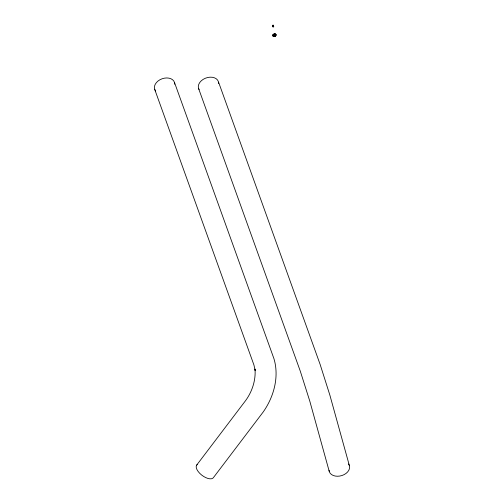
<?xml version="1.0" encoding="UTF-8"?>
<svg xmlns="http://www.w3.org/2000/svg" width="504" height="504" viewBox="0 0 504 504"><rect width="100%" height="100%" fill="white"/><g stroke="black" fill="none" stroke-linecap="round" stroke-linejoin="round"><path stroke-width="0.76" d="M273.829 35.872A0.926 0.649 -14.6 0 1 273.521 35.456L273.615 35.097A0.926 0.699 -17.2 0 1 274.132 34.669L275.279 34.902M273.521 35.456L273.615 35.097M272.431 25.528L273.307 25.2L273.697 26.813L272.897 26.825L272.431 25.528L273.225 25.515M272.79 25.528L273.382 26.756M273.433 26.561L273.168 25.458M272.897 26.825L273.773 26.498M273.187 25.515L273.307 25.2M273.218 26.491L272.84 25.326M196.491 465.356L245.681 400.497C252.202 391.469 255.9 380.249 255.011 369.067L255.194 370.604L253.947 365.022L154.671 89.271M273.351 34.738L273.073 35.834M275.102 35.595L274.485 35.929A0.932 0.662 -19.8 0 0 275.253 34.852A0.932 0.662 -19.8 0 0 273.798 34.877A0.932 0.662 -19.8 0 0 274.025 35.941M275.341 34.688L275.675 34.423L275.341 34.688A1.121 0.8 -19.8 0 0 273.829 34.713L273.59 34.461A1.55 1.103 -19.8 0 1 275.688 34.461M272.57 25.269L273.08 26.246M273.105 26.397L273.237 26.762M272.507 25.213L272.985 26.762M198.557 88.408L300.277 371.12L309.784 401.102L329.282 471.549M174.441 82.316L273.962 358.735C279.399 376.879 273.836 396.887 263.17 412.026L213.595 477.389A10.477 4.99 37.2 0 1 201.569 474.982A10.477 4.99 37.2 0 1 197.398 464.411M349.398 465.683L329.862 395.104L320.141 364.455L218.377 81.604A10.477 7.434 -19.8 0 0 205.298 78.265A10.477 7.434 -19.8 0 0 199.112 89.586M218.541 82.234A10.477 7.434 -19.8 0 1 218.642 83.551M348.497 463.957A10.477 7.371 -15.4 0 1 341.939 475.53A10.477 7.371 -15.4 0 1 329.055 470.276M155.635 90.972A10.477 7.434 -19.8 0 1 162.143 78.763A10.477 7.434 -19.8 0 1 174.731 84.256M275.216 36.023A1.468 1.008 -22 0 0 275.82 35.236A1.468 1.039 -23.2 0 0 275.606 34.467M274.094 36.143A0.932 0.662 -19.8 0 0 275.398 35.267A0.932 0.662 -19.8 0 0 273.993 34.984A0.932 0.662 -19.8 0 0 274.094 36.143M273.785 36.301A1.468 1.039 -19.8 0 0 275.833 34.927A1.468 1.039 -19.8 0 0 273.622 34.474A1.468 1.039 -19.8 0 0 273.785 36.301M273.741 36.194A1.468 1.039 -19.8 0 0 275.795 34.814A1.468 1.039 -19.8 0 0 273.584 34.366A1.468 1.039 -19.8 0 0 273.741 36.194M273.672 36.313A1.632 1.159 -19.8 0 0 275.959 34.782A1.632 1.159 -19.8 0 0 273.496 34.278A1.632 1.159 -19.8 0 0 273.672 36.313M273.71 36.42A1.632 1.159 -19.8 0 0 275.997 34.889A1.632 1.159 -19.8 0 0 273.533 34.385A1.632 1.159 -19.8 0 0 273.71 36.42"/></g></svg>
